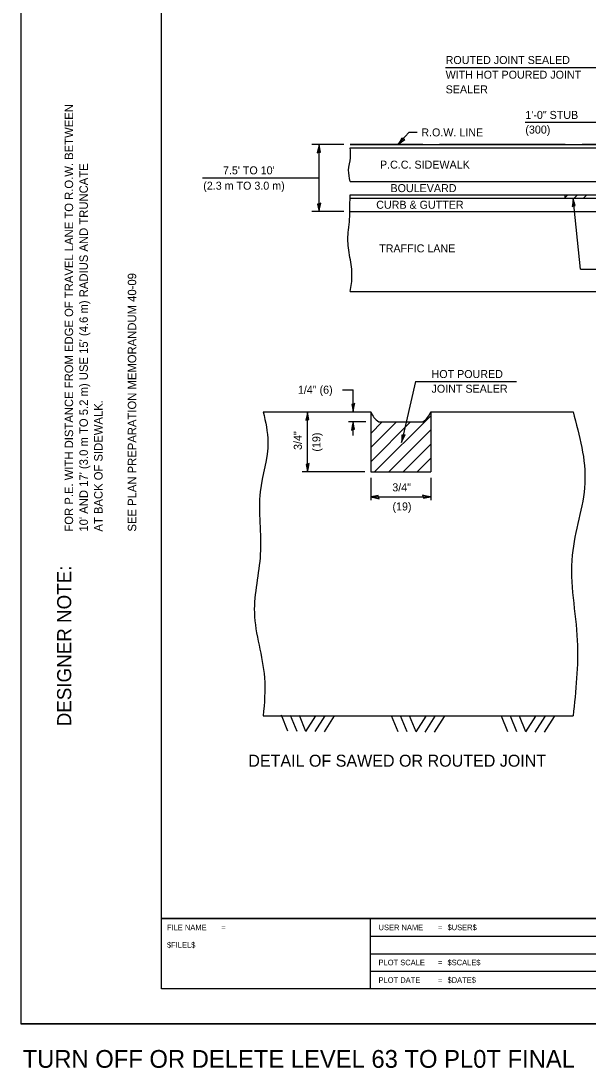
# Model space of a CAD drawing. Extents: x 99013 to 99693, y 99882 to 100334.
# Drawn here: x 99013.3 to 99174.9, y 99881.6 to 100179.9 of the extents above; entities that cross this region are included whole.
import ezdxf

# ---------------------------------------------------------------- set-up
doc = ezdxf.new("R2010")
doc.units = 0
for name, color, linetype in [('Design_PR_Roadway Dimensions', 7, 'Continuous'), ('Design_PR_Roadway Notes', 7, 'Continuous'), ('Level 29', 7, 'Continuous'), ('Level 4', 7, 'Continuous'), ('Level 43', 7, 'Continuous'), ('Level 54', 7, 'Continuous'), ('Level 6', 7, 'Continuous'), ('Level 63', 7, 'Continuous'), ('ROW_EX ROW Line', 7, 'Continuous'), ('Sheets_50 Reference Boundary', 7, 'Continuous'), ('Sheets_General Details', 7, 'Continuous'), ('Sheets_Printer Plotting Border', 7, 'Continuous')]:
    doc.layers.add(name, color=color, linetype=linetype)

msp = doc.modelspace()

# ---------------------------------------------------------------- linework, layer by layer
at = {"layer": 'Design_PR_Roadway Notes'}
for p, q in [((99134.3, 100166.7), (99182, 100166.7)), ((99123.83, 100148.17), (99120.71, 100144.69)), ((99126.15, 100148.17), (99123.83, 100148.17)), ((99172.76, 100109.18), (99170.59, 100129.44)), ((99172.76, 100109.18), (99221.11, 100109.18)), ((99125.68, 100077.24), (99121.71, 100059.81)), ((99125.68, 100077.24), (99154.51, 100077.24))]:
    msp.add_line(p, q, dxfattribs=at)
for points in [[(99122.66, 100146.13), (99122.19, 100146.29), (99121.82, 100146.52), (99121.35, 100145.71), (99120.71, 100144.69), (99121.73, 100145.48)], [(99170.35, 100127.03), (99170.78, 100127.27), (99171.21, 100127.39), (99170.92, 100128.28), (99170.59, 100129.44), (99170.49, 100128.16)], [(99122.72, 100062.01), (99122.23, 100061.93), (99121.79, 100061.95), (99121.77, 100061.01), (99121.71, 100059.81), (99122.22, 100060.99)]]:
    msp.add_lwpolyline(points, close=True, dxfattribs=at)
at = {"layer": 'Level 29'}
for p, q in [((99107.09, 100143.74), (99330.79, 100143.74)), ((99107.09, 100134.22), (99188.98, 100134.22)), ((99107.09, 100130.41), (99178.84, 100130.41)), ((99107.09, 100129.46), (99185.3, 100129.46)), ((99168.35, 100129.46), (99168.35, 100130.41)), ((99168.35, 100130.41), (99176.71, 100130.41)), ((99107.09, 100125.65), (99330.56, 100125.65)), ((99107.09, 100102.81), (99330.79, 100102.81)), ((99082.33, 100068.56), (99112.95, 100068.56)), ((99112.95, 100068.56), (99112.95, 100051.43)), ((99130.09, 100068.56), (99170.59, 100068.56)), ((99130.09, 100068.56), (99130.09, 100051.43)), ((99115.24, 100065.71), (99127.8, 100065.71)), ((99112.95, 100051.43), (99130.09, 100051.43)), ((99082.33, 99981.94), (99170.59, 99981.94))]:
    msp.add_line(p, q, dxfattribs=at)
for centre, start, end in [((99118.64, 100070.77), 201.2207, 236.1307), ((99124.4, 100070.77), 303.8693, 338.7793)]:
    msp.add_arc(centre, 6.1, start, end, dxfattribs=at)
for points in [[(99107.09, 100134.22), (99106.66, 100137.43), (99107.2, 100140.93), (99107.09, 100143.74)], [(99107.09, 100102.81), (99107.47, 100105.1), (99107.47, 100109.84), (99106.6, 100115.27), (99106.6, 100120.36), (99106.95, 100123.52), (99107.04, 100128.34), (99107.09, 100130.41)], [(99082.33, 100068.56), (99083.66, 100060.01), (99081.49, 100045.8), (99081.49, 100027.97), (99079.8, 100011.35), (99082.69, 99992.8), (99082.33, 99981.94)], [(99170.59, 100068.56), (99173.96, 100048.21), (99170.35, 100027.73), (99171.79, 100003.4), (99170.59, 99981.94)]]:
    msp.add_spline(points, degree=3, dxfattribs=at)
at = {"layer": 'Level 4'}
for p, q in [((99089.38, 99977.55), (99087.51, 99982.12)), ((99091.95, 99977.52), (99090.07, 99982.09)), ((99094.5, 99977.48), (99092.63, 99982.05)), ((99094.5, 99977.48), (99097.36, 99981.99)), ((99097.14, 99977.45), (99100, 99981.95)), ((99099.77, 99977.41), (99102.63, 99981.91)), ((99120.74, 99977.42), (99118.87, 99981.98)), ((99123.3, 99977.39), (99121.43, 99981.95)), ((99125.86, 99977.35), (99123.99, 99981.91)), ((99125.86, 99977.35), (99128.71, 99981.85)), ((99128.49, 99977.31), (99131.35, 99981.82)), ((99131.13, 99977.28), (99133.99, 99981.78)), ((99152.04, 99977.41), (99150.22, 99981.85)), ((99154.6, 99977.38), (99152.77, 99981.85)), ((99157.16, 99977.35), (99155.31, 99981.85)), ((99157.16, 99977.35), (99160.01, 99981.85)), ((99159.8, 99977.31), (99162.65, 99981.81)), ((99162.43, 99977.27), (99165.29, 99981.77))]:
    msp.add_line(p, q, dxfattribs=at)
at = {"layer": 'Level 43'}
for p, q in [((99156.93, 100151.06), (99177.5, 100151.06)), ((99105.26, 100144.69), (99096.13, 100144.69)), ((99098.22, 100125.65), (99098.22, 100144.69)), ((99098.22, 100135.17), (99065.02, 100135.17)), ((99105.26, 100125.65), (99096.13, 100125.65)), ((99104.89, 100074.86), (99107.93, 100074.86)), ((99107.93, 100068.56), (99107.93, 100074.86)), ((99094.97, 100051.43), (99094.97, 100068.53)), ((99111.52, 100065.71), (99106.63, 100065.71)), ((99107.93, 100061.78), (99107.93, 100065.71)), ((99111.26, 100051.43), (99093.44, 100051.43)), ((99112.95, 100049.76), (99112.95, 100043.37)), ((99130.09, 100049.76), (99130.09, 100043.37)), ((99112.95, 100044.32), (99130.09, 100044.32))]:
    msp.add_line(p, q, dxfattribs=at)
for points in [[(99097.72, 100142.31), (99098.18, 100142.51), (99098.62, 100142.58), (99098.43, 100143.5), (99098.22, 100144.69), (99097.99, 100143.42)], [(99098.72, 100128.03), (99098.26, 100127.83), (99097.82, 100127.76), (99098.01, 100126.84), (99098.22, 100125.65), (99098.45, 100126.92)], [(99094.47, 100066.16), (99094.93, 100066.35), (99095.36, 100066.42), (99095.17, 100067.34), (99094.97, 100068.53), (99094.74, 100067.26)], [(99108.42, 100070.94), (99107.97, 100070.74), (99107.53, 100070.67), (99107.72, 100069.75), (99107.93, 100068.56), (99108.16, 100069.83)], [(99107.43, 100063.33), (99107.88, 100063.53), (99108.32, 100063.6), (99108.13, 100064.52), (99107.93, 100065.71), (99107.69, 100064.44)], [(99095.46, 100053.8), (99095.01, 100053.61), (99094.57, 100053.54), (99094.76, 100052.62), (99094.97, 100051.43), (99095.2, 100052.7)], [(99115.33, 100043.82), (99115.13, 100044.28), (99115.06, 100044.71), (99114.14, 100044.52), (99112.95, 100044.32), (99114.22, 100044.09)], [(99127.71, 100044.81), (99127.91, 100044.36), (99127.98, 100043.92), (99128.9, 100044.11), (99130.09, 100044.32), (99128.82, 100044.55)]]:
    msp.add_lwpolyline(points, close=True, dxfattribs=at)
at = {"layer": 'Level 54'}
for p, q in [((99168.35, 100129.6), (99169.15, 100130.41)), ((99170.89, 100129.46), (99171.84, 100130.41)), ((99173.59, 100129.46), (99174.54, 100130.41)), ((99112.95, 100054.35), (99124.31, 100065.71)), ((99112.95, 100058.39), (99120.27, 100065.71)), ((99112.95, 100062.42), (99116.23, 100065.71)), ((99114.07, 100051.43), (99130.09, 100067.44)), ((99118.11, 100051.43), (99130.09, 100063.4)), ((99122.15, 100051.43), (99130.09, 100059.37)), ((99126.19, 100051.43), (99130.09, 100055.33))]:
    msp.add_line(p, q, dxfattribs=at)
at = {"layer": 'Level 6'}
msp.add_line((99107.09, 100144.69), (99330.79, 100144.69), dxfattribs=at)
at = {"layer": 'ROW_EX ROW Line'}
for points in [[(99127.79, 100144.69), (99107.09, 100144.69)], [(99168.39, 100144.69), (99132.55, 100144.69)], [(99208.99, 100144.69), (99173.15, 100144.69)]]:
    msp.add_lwpolyline(points, dxfattribs=at)
at = {"layer": 'Sheets_50 Reference Boundary'}
msp.add_lwpolyline([(99053.3, 100324.18), (99683.3, 100324.18), (99683.3, 99924.18), (99053.3, 99924.18)], close=True, dxfattribs=at)
at = {"layer": 'Sheets_General Details'}
for p, q in [((99013.3, 100334.18), (99013.3, 99894.18)), ((99053.3, 99924.18), (99683.3, 99924.18)), ((99112.78, 99924.18), (99112.78, 99904.18)), ((99112.78, 99919.18), (99296.78, 99919.18)), ((99112.78, 99914.18), (99296.78, 99914.18)), ((99112.78, 99909.18), (99296.78, 99909.18)), ((99693.3, 99894.18), (99013.3, 99894.18))]:
    msp.add_line(p, q, dxfattribs=at)
msp.add_lwpolyline([(99053.3, 100324.18), (99683.3, 100324.18), (99683.3, 99904.18), (99053.3, 99904.18)], close=True, dxfattribs=at)
at = {"layer": 'Sheets_Printer Plotting Border'}
msp.add_lwpolyline([(99013.3, 99894.18), (99693.3, 99894.18), (99693.3, 100334.18), (99013.3, 100334.18)], close=True, dxfattribs=at)

# ---------------------------------------------------------------- texts
at = {"layer": 'Design_PR_Roadway Dimensions'}
for s, p in [('1\'-0" STUB', (99157.01, 100152.01)), ('(300)', (99157.01, 100147.83)), ("7.5' TO 10'", (99070.86, 100136.22)), ('(2.3 m TO 3.0 m)', (99065.24, 100131.85)), ('1/4" (6)', (99092.21, 100073.72)), ('3/4"', (99119.1, 100045.91)), ('(19)', (99119.15, 100040.47))]:
    msp.add_text(s, height=2.28, dxfattribs=at).set_placement(p)
for s, p in [('3/4"', (99093.32, 100057.7)), ('(19)', (99098.61, 100057.23))]:
    msp.add_text(s, height=2.28, rotation=90, dxfattribs=at).set_placement(p)
at = {"layer": 'Design_PR_Roadway Notes'}
for s, height, p in [('ROUTED JOINT SEALED', 2.28, (99134.3, 100167.65)), ('WITH HOT POURED JOINT', 2.28, (99134.3, 100163.47)), ('SEALER', 2.28, (99134.3, 100159.29)), ('R.O.W. LINE', 2.28, (99127.37, 100147.03)), ('P.C.C. SIDEWALK', 2.28, (99115.59, 100137.85)), ('BOULEVARD', 2.28, (99118.58, 100131.16)), ('CURB & GUTTER', 2.28, (99114.52, 100126.42)), ('TRAFFIC LANE', 2.28, (99115.37, 100113.99)), ('HOT POURED', 2.28, (99130.28, 100078.19)), ('JOINT SEALER', 2.28, (99130.28, 100074.01)), ('DETAIL OF SAWED OR ROUTED JOINT', 3.42, (99078.07, 99967.46))]:
    msp.add_text(s, height=height, dxfattribs=at).set_placement(p)
at = {"layer": 'Level 63'}
for s, height, p in [('FOR P.E. WITH DISTANCE FROM EDGE OF TRAVEL LANE TO R.O.W. BETWEEN', 2.4, (99028.16, 100034.44)), ("10' AND 17' (3.0 m TO 5.2 m) USE 15' (4.6 m) RADIUS AND TRUNCATE", 2.4, (99032.36, 100034.44)), ('SEE PLAN PREPARATION MEMORANDUM 40-09', 2.4, (99046.14, 100034.44)), ('AT BACK OF SIDEWALK.', 2.4, (99036.56, 100034.44)), ('DESIGNER NOTE:', 4, (99027.61, 99978.98))]:
    msp.add_text(s, height=height, rotation=90, dxfattribs=at).set_placement(p)
msp.add_text('TURN OFF OR DELETE LEVEL 63 TO PL0T FINAL', height=5.0659, dxfattribs=at).set_placement((99013.78, 99881.68))
at = {"layer": 'Sheets_General Details'}
for s, p in [('FILE NAME', (99054.9, 99920.88)), ('=', (99070.35, 99920.88)), ('USER NAME', (99115.18, 99920.88)), ('=', (99132.14, 99920.88)), ('$USER$', (99134.83, 99920.88)), ('$FILEL$', (99054.9, 99915.88)), ('PLOT SCALE', (99115.18, 99910.88)), ('=', (99132.14, 99910.88)), ('$SCALE$', (99134.83, 99910.88)), ('PLOT DATE', (99115.18, 99905.88)), ('=', (99132.14, 99905.88)), ('$DATE$', (99134.83, 99905.88))]:
    msp.add_text(s, height=1.6, rotation=360, dxfattribs=at).set_placement(p)

doc.saveas('drawing.dxf')
